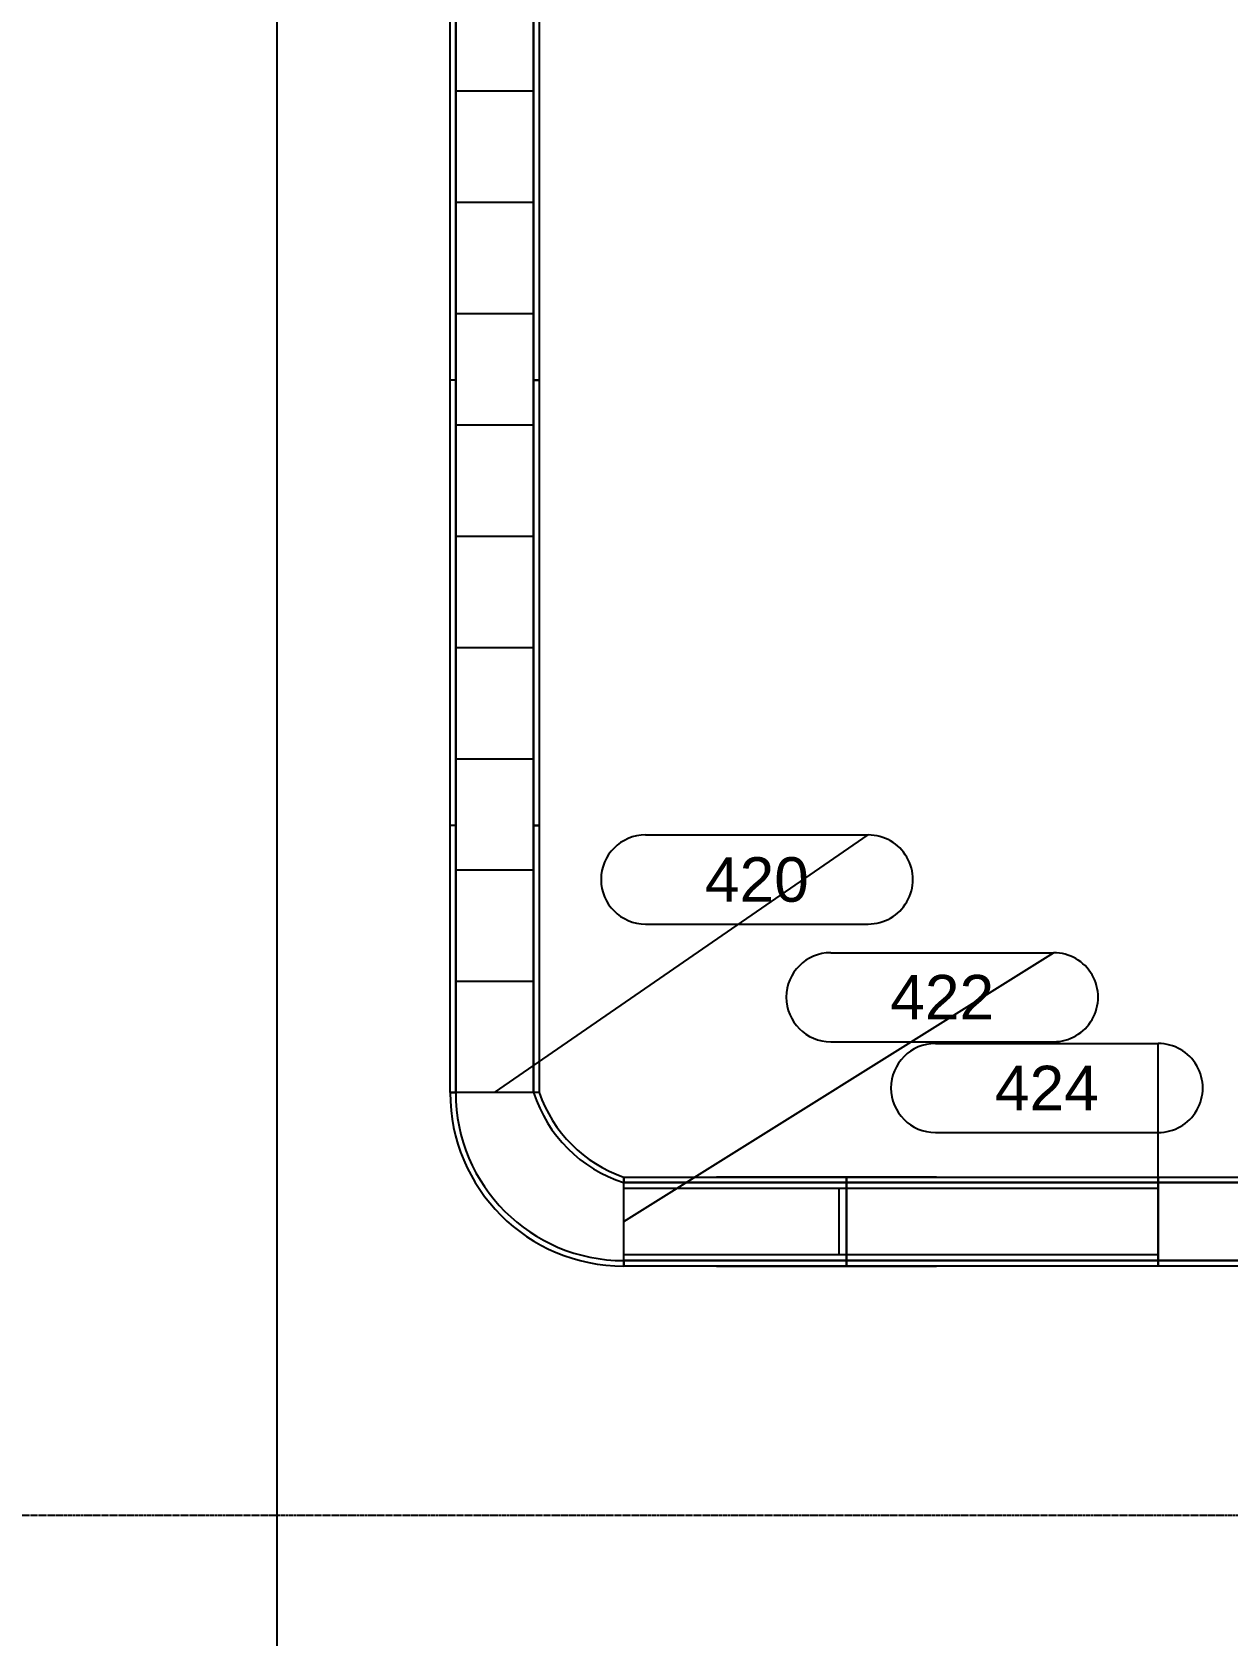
# Model space of a CAD drawing. Header units: inches. Extents: x -21257 to 11444, y 0 to 8704.
# Drawn here: x 870.1 to 1192.2, y 5811 to 6243.2 of the extents above; entities that cross this region are included whole.
import ezdxf
from ezdxf.enums import TextEntityAlignment as Align

# ---------------------------------------------------------------- set-up
doc = ezdxf.new("R2010")
doc.units = ezdxf.units.IN
doc.header["$MEASUREMENT"] = 0
doc.linetypes.add('CENTER2', pattern=[1.125, 0.75, -0.125, 0.125, -0.125])
for name, color, linetype in [('400-CONV-LAYOUT', 1, 'Continuous'), ('400-CONV-NUMBERS', 1, 'Continuous'), ('Bldg_Cline', 8, 'CENTER2'), ('Bldg_Colnum', 8, 'Continuous')]:
    doc.layers.add(name, color=color, linetype=linetype)
doc.styles.get("Standard").update_dxf_attribs({"font": 'helvl.shx'})

# ---------------------------------------------------------------- blocks, each defined once
blk = doc.blocks.new('DCBLOCK')
at = {"linetype": 'Continuous'}
for p, q in [((-0.625, 0), (0, 0)), ((-0.625, -0.25), (0, -0.25))]:
    blk.add_line(p, q, dxfattribs=at)
for centre, start, end in [((-0.625, -0.125), 90, 269.9999), ((0, -0.125), 269.9999, 90)]:
    blk.add_arc(centre, 0.125, start, end)
blk.add_attdef('FORTNAITEM', text='', height=0.125).set_placement((-0.3125, -0.125), align=Align.MIDDLE_CENTER)
at = {"flags": 1}
blk.add_attdef('SERIALNUM', (-0.625, -0.3437), '', height=0.125, dxfattribs=at)
blk = doc.blocks.new('Promise-US15-100330-00-10-003 Bldg Colums')
at = {"layer": 'Bldg_Cline'}
for p, q in [((-295.69, 5328), (72, 5328)), ((72, 5328), (6000, 5328))]:
    blk.add_line(p, q, dxfattribs=at)
at = {"layer": 'Bldg_Colnum'}
blk.add_line((8, 7709.88), (8, 8), dxfattribs=at)

msp = doc.modelspace()

# ---------------------------------------------------------------- linework, layer by layer
at = {"layer": '400-CONV-LAYOUT', "linetype": 'Continuous'}
for p, q in [((984.22, 6227.42, 330), (1005.22, 6227.42, 330)), ((984.22, 6197.42, 330), (1005.22, 6197.42, 330)), ((984.22, 6167.42, 330), (1005.22, 6167.42, 330)), ((984.22, 6149.42, 330), (982.72, 6149.42, 330)), ((984.22, 6149.42, 323.5), (982.72, 6149.42, 323.5)), ((984.22, 6149.42, 330), (984.22, 6149.42, 323.5)), ((1006.72, 6149.42, 330), (1005.22, 6149.42, 330)), ((1005.22, 6149.42, 330), (1005.22, 6149.42, 323.5)), ((1005.22, 6149.42, 323.5), (1006.72, 6149.42, 323.5)), ((984.22, 6137.42, 330), (1005.22, 6137.42, 330)), ((984.22, 6107.42, 330), (1005.22, 6107.42, 330)), ((984.22, 6077.42, 330), (1005.22, 6077.42, 330)), ((984.22, 6047.42, 330), (1005.22, 6047.42, 330)), ((984.22, 6029.42, 323.5), (982.72, 6029.42, 323.5)), ((984.22, 6029.42, 330), (982.72, 6029.42, 330)), ((984.22, 6029.42, 330), (984.22, 6029.42, 323.5)), ((1005.22, 6029.42, 323.5), (1006.72, 6029.42, 323.5)), ((1005.22, 6029.42, 330), (1005.22, 6029.42, 323.5)), ((1006.72, 6029.42, 330), (1005.22, 6029.42, 330)), ((984.22, 6017.42, 330), (1005.22, 6017.42, 330)), ((984.22, 5987.42, 330), (1005.22, 5987.42, 330)), ((984.22, 5957.42, 323.5), (982.72, 5957.42, 323.5)), ((982.72, 5957.42, 330), (984.22, 5957.42, 330)), ((984.22, 5957.42, 330), (984.22, 5957.42, 323.5)), ((1006.72, 5957.42, 323.5), (1005.22, 5957.42, 323.5)), ((1005.22, 5957.42, 323.5), (1005.22, 5957.42, 330)), ((1006.72, 5957.42, 330), (1005.22, 5957.42, 330)), ((1029.47, 5933.17, 323.38), (1029.47, 5934.67, 323.38)), ((1029.47, 5934.67, 330), (1029.47, 5933.17, 330)), ((1089.47, 5933.17, 323.38), (1089.47, 5934.67, 323.38)), ((1089.47, 5934.67, 330), (1089.47, 5933.17, 330)), ((1089.47, 5934.67, 323.37), (1089.47, 5933.17, 323.37)), ((1089.47, 5934.67, 330), (1089.47, 5933.17, 330)), ((1173.47, 5933.17, 323.5), (1173.47, 5934.67, 323.5)), ((1173.47, 5934.67, 330), (1173.47, 5933.17, 330)), ((1173.47, 5934.67, 323.37), (1173.47, 5933.17, 323.37)), ((1173.47, 5934.67, 330), (1173.47, 5933.17, 330)), ((1029.47, 5933.17, 330), (1029.47, 5933.17, 323.38)), ((1089.47, 5933.17, 330), (1089.47, 5933.17, 323.38)), ((1089.47, 5933.17, 323.37), (1089.47, 5933.17, 330)), ((1173.47, 5933.17, 330), (1173.47, 5933.17, 323.5)), ((1173.47, 5933.17, 323.37), (1173.47, 5933.17, 330)), ((1029.47, 5912.17, 323.38), (1029.47, 5910.67, 323.38)), ((1029.47, 5912.17, 330), (1029.47, 5912.17, 323.38)), ((1029.47, 5912.17, 330), (1029.47, 5910.67, 330)), ((1089.47, 5912.17, 323.38), (1089.47, 5910.67, 323.38)), ((1089.47, 5912.17, 330), (1089.47, 5912.17, 323.38)), ((1089.47, 5912.17, 330), (1089.47, 5910.67, 330)), ((1089.47, 5912.17, 323.37), (1089.47, 5910.67, 323.37)), ((1089.47, 5912.17, 330), (1089.47, 5912.17, 323.37)), ((1089.47, 5910.67, 330), (1089.47, 5912.17, 330)), ((1173.47, 5912.17, 323.5), (1173.47, 5910.67, 323.5)), ((1173.47, 5912.17, 330), (1173.47, 5912.17, 323.5)), ((1173.47, 5912.17, 330), (1173.47, 5910.67, 330)), ((1173.47, 5912.17, 323.37), (1173.47, 5910.67, 323.37)), ((1173.47, 5912.17, 330), (1173.47, 5912.17, 323.37)), ((1173.47, 5910.67, 330), (1173.47, 5912.17, 330))]:
    msp.add_line(p, q, dxfattribs=at)
at = {"layer": '400-CONV-LAYOUT'}
for centre, radius, start, end in [((1029.47, 5957.42, 330), 46.75, 180, 270), ((1029.47, 5957.42, 330), 45.25, 180, 270), ((1040.93, 5968.89, 329.5), 37.51, 197.796, 252.2039), ((1041.41, 5969.37, 330), 36.69, 198.9956, 251.0044)]:
    msp.add_arc(centre, radius, start, end, dxfattribs=at)
for points in [[(984.22, 7229.42, 323.5), (984.22, 5957.42, 323.5), (982.72, 5957.42, 323.5), (982.72, 7229.42, 323.5)], [(984.22, 7229.42, 330), (984.22, 5957.42, 330), (982.72, 5957.42, 330), (982.72, 7229.42, 330)], [(1005.22, 7229.42, 330), (1005.22, 5957.42, 330), (984.22, 5957.42, 330), (984.22, 7229.42, 330)], [(984.22, 7229.42, 330), (984.22, 5957.42, 330), (984.22, 5957.42, 323.5), (984.22, 7229.42, 323.5)], [(1005.22, 7229.42, 330), (1005.22, 5957.42, 330), (1005.22, 5957.42, 323.5), (1005.22, 7229.42, 323.5)], [(1006.72, 7229.42, 323.5), (1006.72, 5957.42, 323.5), (1005.22, 5957.42, 323.5), (1005.22, 7229.42, 323.5)], [(1006.72, 7229.42, 330), (1006.72, 5957.42, 330), (1005.22, 5957.42, 330), (1005.22, 7229.42, 330)], [(1029.47, 5934.67, 323.38), (1089.47, 5934.67, 323.37), (1089.47, 5933.17, 323.37), (1029.47, 5933.17, 323.38)], [(1029.47, 5934.67, 330), (1089.47, 5934.67, 330), (1089.47, 5933.17, 330), (1029.47, 5933.17, 330)], [(1075.47, 5934.67, 323.37), (1075.47, 5934.67, 311.05), (1054.47, 5934.67, 323.37), (1075.47, 5934.67, 323.37)], [(1113.72, 5934.67, 323.37), (1113.72, 5934.67, 311.05), (1075.47, 5934.67, 311.05), (1075.47, 5934.67, 323.37)], [(1089.47, 5934.67, 323.38), (1173.47, 5934.67, 323.37), (1173.47, 5933.17, 323.37), (1089.47, 5933.17, 323.38)], [(1089.47, 5934.67, 330), (1173.47, 5934.67, 330), (1173.47, 5933.17, 330), (1089.47, 5933.17, 330)], [(1173.47, 5934.67, 323.5), (1389.47, 5934.67, 323.5), (1389.47, 5933.17, 323.5), (1173.47, 5933.17, 323.5)], [(1173.47, 5934.67, 330), (1389.47, 5934.67, 330), (1389.47, 5933.17, 330), (1173.47, 5933.17, 330)], [(1029.47, 5933.17, 330), (1089.47, 5933.17, 330), (1089.47, 5912.17, 330), (1029.47, 5912.17, 330)], [(1029.47, 5933.17, 330), (1089.47, 5933.17, 330), (1089.47, 5933.17, 323.37), (1029.47, 5933.17, 323.38)], [(1029.47, 5931.67, 330), (1173.47, 5931.67, 330), (1173.47, 5913.67, 330), (1029.47, 5913.67, 330)], [(1029.47, 5931.67, 330), (1087.47, 5931.67, 330), (1087.47, 5913.67, 330), (1029.47, 5913.67, 330)], [(1089.47, 5933.17, 330), (1173.47, 5933.17, 330), (1173.47, 5912.17, 330), (1089.47, 5912.17, 330)], [(1089.47, 5933.17, 330), (1173.47, 5933.17, 330), (1173.47, 5933.17, 323.37), (1089.47, 5933.17, 323.38)], [(1173.47, 5933.17, 330), (1389.47, 5933.17, 330), (1389.47, 5912.17, 330), (1173.47, 5912.17, 330)], [(1173.47, 5933.17, 330), (1389.47, 5933.17, 330), (1389.47, 5933.17, 323.5), (1173.47, 5933.17, 323.5)], [(1029.47, 5912.17, 330), (1089.47, 5912.17, 330), (1089.47, 5912.17, 323.37), (1029.47, 5912.17, 323.38)], [(1029.47, 5912.17, 323.38), (1089.47, 5912.17, 323.37), (1089.47, 5910.67, 323.37), (1029.47, 5910.67, 323.38)], [(1029.47, 5912.17, 330), (1089.47, 5912.17, 330), (1089.47, 5910.67, 330), (1029.47, 5910.67, 330)], [(1075.47, 5910.67, 323.37), (1075.47, 5910.67, 311.05), (1054.47, 5910.67, 323.37), (1075.47, 5910.67, 323.37)], [(1113.72, 5910.67, 323.37), (1113.72, 5910.67, 311.05), (1075.47, 5910.67, 311.05), (1075.47, 5910.67, 323.37)], [(1089.47, 5912.17, 330), (1173.47, 5912.17, 330), (1173.47, 5912.17, 323.37), (1089.47, 5912.17, 323.38)], [(1089.47, 5912.17, 323.38), (1173.47, 5912.17, 323.37), (1173.47, 5910.67, 323.37), (1089.47, 5910.67, 323.38)], [(1089.47, 5912.17, 330), (1173.47, 5912.17, 330), (1173.47, 5910.67, 330), (1089.47, 5910.67, 330)], [(1173.47, 5912.17, 330), (1389.47, 5912.17, 330), (1389.47, 5912.17, 323.5), (1173.47, 5912.17, 323.5)], [(1173.47, 5912.17, 323.5), (1389.47, 5912.17, 323.5), (1389.47, 5910.67, 323.5), (1173.47, 5910.67, 323.5)], [(1173.47, 5912.17, 330), (1389.47, 5912.17, 330), (1389.47, 5910.67, 330), (1173.47, 5910.67, 330)]]:
    msp.add_3dface(points, dxfattribs=at)
at = {"layer": '400-CONV-LAYOUT', "invisible_edges": 15}
for points in [[(981.45, 5944.41, 330), (979.72, 5957.42, 330), (981.22, 5957.42, 330), (982.9, 5944.8, 330)], [(981.41, 5944.55, 324), (979.72, 5957.42, 324), (981.22, 5957.42, 324), (982.86, 5944.94, 324)], [(1008.96, 5951.86, 330), (1008.22, 5957.42, 330), (981.22, 5957.42, 330), (982.9, 5944.8, 330)], [(1010.41, 5952.26, 330), (1009.72, 5957.42, 330), (1008.22, 5957.42, 330), (1008.96, 5951.86, 330)], [(1010.39, 5952.31, 324), (1009.72, 5957.42, 324), (1008.22, 5957.42, 324), (1008.94, 5951.92, 324)], [(1011.13, 5946.69, 330), (1008.96, 5951.86, 330), (982.9, 5944.8, 330), (987.82, 5933.06, 330)], [(1011.13, 5946.69, 330), (1008.96, 5951.86, 330), (982.9, 5944.8, 330), (987.82, 5933.06, 330)], [(1011.13, 5946.69, 330), (1008.96, 5951.86, 330), (982.9, 5944.8, 330), (987.82, 5933.06, 330)], [(1011.13, 5946.69, 330), (1008.96, 5951.86, 330), (982.9, 5944.8, 330), (987.82, 5933.06, 330)], [(1011.13, 5946.69, 330), (1008.96, 5951.86, 330), (982.9, 5944.8, 330), (987.82, 5933.06, 330)], [(1012.36, 5947.55, 324), (1010.39, 5952.31, 324), (1008.94, 5951.92, 324), (1011.06, 5946.8, 324)], [(1012.36, 5947.55, 324), (1010.39, 5952.31, 324), (1008.94, 5951.92, 324), (1011.06, 5946.8, 324)], [(1012.36, 5947.55, 324), (1010.39, 5952.31, 324), (1008.94, 5951.92, 324), (1011.06, 5946.8, 324)], [(1012.36, 5947.55, 324), (1010.39, 5952.31, 324), (1008.94, 5951.92, 324), (1011.06, 5946.8, 324)], [(1012.36, 5947.55, 324), (1010.39, 5952.31, 324), (1008.94, 5951.92, 324), (1011.06, 5946.8, 324)], [(1012.42, 5947.45, 330), (1010.41, 5952.26, 330), (1008.96, 5951.86, 330), (1011.13, 5946.69, 330)], [(1012.42, 5947.45, 330), (1010.41, 5952.26, 330), (1008.96, 5951.86, 330), (1011.13, 5946.69, 330)], [(1012.42, 5947.45, 330), (1010.41, 5952.26, 330), (1008.96, 5951.86, 330), (1011.13, 5946.69, 330)], [(1012.42, 5947.45, 330), (1010.41, 5952.26, 330), (1008.96, 5951.86, 330), (1011.13, 5946.69, 330)], [(1012.42, 5947.45, 330), (1010.41, 5952.26, 330), (1008.96, 5951.86, 330), (1011.13, 5946.69, 330)], [(1015.5, 5943.46, 324), (1012.36, 5947.55, 324), (1011.06, 5946.8, 324), (1014.44, 5942.4, 324)], [(1015.5, 5943.46, 324), (1012.36, 5947.55, 324), (1011.06, 5946.8, 324), (1014.44, 5942.4, 324)], [(1015.5, 5943.46, 324), (1012.36, 5947.55, 324), (1011.06, 5946.8, 324), (1014.44, 5942.4, 324)], [(1015.5, 5943.46, 324), (1012.36, 5947.55, 324), (1011.06, 5946.8, 324), (1014.44, 5942.4, 324)], [(1015.5, 5943.46, 324), (1012.36, 5947.55, 324), (1011.06, 5946.8, 324), (1014.44, 5942.4, 324)], [(1015.62, 5943.34, 330), (1012.42, 5947.45, 330), (1011.13, 5946.69, 330), (1014.57, 5942.27, 330)], [(1015.62, 5943.34, 330), (1012.42, 5947.45, 330), (1011.13, 5946.69, 330), (1014.57, 5942.27, 330)], [(1015.62, 5943.34, 330), (1012.42, 5947.45, 330), (1011.13, 5946.69, 330), (1014.57, 5942.27, 330)], [(1015.62, 5943.34, 330), (1012.42, 5947.45, 330), (1011.13, 5946.69, 330), (1014.57, 5942.27, 330)], [(1015.62, 5943.34, 330), (1012.42, 5947.45, 330), (1011.13, 5946.69, 330), (1014.57, 5942.27, 330)], [(986.38, 5932.55, 324), (981.41, 5944.55, 324), (982.86, 5944.94, 324), (987.68, 5933.3, 324)], [(986.38, 5932.55, 324), (981.41, 5944.55, 324), (982.86, 5944.94, 324), (987.68, 5933.3, 324)], [(986.38, 5932.55, 324), (981.41, 5944.55, 324), (982.86, 5944.94, 324), (987.68, 5933.3, 324)], [(986.38, 5932.55, 324), (981.41, 5944.55, 324), (982.86, 5944.94, 324), (987.68, 5933.3, 324)], [(986.38, 5932.55, 324), (981.41, 5944.55, 324), (982.86, 5944.94, 324), (987.68, 5933.3, 324)], [(986.53, 5932.3, 330), (981.45, 5944.41, 330), (982.9, 5944.8, 330), (987.82, 5933.06, 330)], [(986.53, 5932.3, 330), (981.45, 5944.41, 330), (982.9, 5944.8, 330), (987.82, 5933.06, 330)], [(986.53, 5932.3, 330), (981.45, 5944.41, 330), (982.9, 5944.8, 330), (987.82, 5933.06, 330)], [(986.53, 5932.3, 330), (981.45, 5944.41, 330), (982.9, 5944.8, 330), (987.82, 5933.06, 330)], [(986.53, 5932.3, 330), (981.45, 5944.41, 330), (982.9, 5944.8, 330), (987.82, 5933.06, 330)], [(1014.57, 5942.27, 330), (1011.13, 5946.69, 330), (987.82, 5933.06, 330), (995.65, 5923.01, 330)], [(1014.57, 5942.27, 330), (1011.13, 5946.69, 330), (987.82, 5933.06, 330), (995.65, 5923.01, 330)], [(1014.57, 5942.27, 330), (1011.13, 5946.69, 330), (987.82, 5933.06, 330), (995.65, 5923.01, 330)], [(1014.57, 5942.27, 330), (1011.13, 5946.69, 330), (987.82, 5933.06, 330), (995.65, 5923.01, 330)], [(1014.57, 5942.27, 330), (1011.13, 5946.69, 330), (987.82, 5933.06, 330), (995.65, 5923.01, 330)], [(1019.59, 5940.32, 324), (1015.5, 5943.46, 324), (1014.44, 5942.4, 324), (1018.84, 5939.02, 324)], [(1019.59, 5940.32, 324), (1015.5, 5943.46, 324), (1014.44, 5942.4, 324), (1018.84, 5939.02, 324)], [(1019.59, 5940.32, 324), (1015.5, 5943.46, 324), (1014.44, 5942.4, 324), (1018.84, 5939.02, 324)], [(1019.59, 5940.32, 324), (1015.5, 5943.46, 324), (1014.44, 5942.4, 324), (1018.84, 5939.02, 324)], [(1019.59, 5940.32, 324), (1015.5, 5943.46, 324), (1014.44, 5942.4, 324), (1018.84, 5939.02, 324)], [(1019.79, 5940.21, 330), (1015.62, 5943.34, 330), (1014.57, 5942.27, 330), (1019.06, 5938.9, 330)], [(1019.79, 5940.21, 330), (1015.62, 5943.34, 330), (1014.57, 5942.27, 330), (1019.06, 5938.9, 330)], [(1019.79, 5940.21, 330), (1015.62, 5943.34, 330), (1014.57, 5942.27, 330), (1019.06, 5938.9, 330)], [(1019.79, 5940.21, 330), (1015.62, 5943.34, 330), (1014.57, 5942.27, 330), (1019.06, 5938.9, 330)], [(1019.79, 5940.21, 330), (1015.62, 5943.34, 330), (1014.57, 5942.27, 330), (1019.06, 5938.9, 330)], [(1019.06, 5938.9, 330), (1014.57, 5942.27, 330), (995.65, 5923.01, 330), (1005.83, 5915.36, 330)], [(1019.06, 5938.9, 330), (1014.57, 5942.27, 330), (995.65, 5923.01, 330), (1005.83, 5915.36, 330)], [(1019.06, 5938.9, 330), (1014.57, 5942.27, 330), (995.65, 5923.01, 330), (1005.83, 5915.36, 330)], [(1019.06, 5938.9, 330), (1014.57, 5942.27, 330), (995.65, 5923.01, 330), (1005.83, 5915.36, 330)], [(1019.06, 5938.9, 330), (1014.57, 5942.27, 330), (995.65, 5923.01, 330), (1005.83, 5915.36, 330)], [(1024.27, 5936.82, 330), (1019.06, 5938.9, 330), (1005.83, 5915.36, 330), (1017.66, 5910.64, 330)], [(1024.27, 5936.82, 330), (1019.06, 5938.9, 330), (1005.83, 5915.36, 330), (1017.66, 5910.64, 330)], [(1024.27, 5936.82, 330), (1019.06, 5938.9, 330), (1005.83, 5915.36, 330), (1017.66, 5910.64, 330)], [(1024.27, 5936.82, 330), (1019.06, 5938.9, 330), (1005.83, 5915.36, 330), (1017.66, 5910.64, 330)], [(1024.27, 5936.82, 330), (1019.06, 5938.9, 330), (1005.83, 5915.36, 330), (1017.66, 5910.64, 330)], [(1024.35, 5938.35, 324), (1019.59, 5940.32, 324), (1018.84, 5939.02, 324), (1023.96, 5936.9, 324)], [(1024.35, 5938.35, 324), (1019.59, 5940.32, 324), (1018.84, 5939.02, 324), (1023.96, 5936.9, 324)], [(1024.35, 5938.35, 324), (1019.59, 5940.32, 324), (1018.84, 5939.02, 324), (1023.96, 5936.9, 324)], [(1024.35, 5938.35, 324), (1019.59, 5940.32, 324), (1018.84, 5939.02, 324), (1023.96, 5936.9, 324)], [(1024.35, 5938.35, 324), (1019.59, 5940.32, 324), (1018.84, 5939.02, 324), (1023.96, 5936.9, 324)], [(1024.63, 5938.27, 330), (1019.79, 5940.21, 330), (1019.06, 5938.9, 330), (1024.27, 5936.82, 330)], [(1024.63, 5938.27, 330), (1019.79, 5940.21, 330), (1019.06, 5938.9, 330), (1024.27, 5936.82, 330)], [(1024.63, 5938.27, 330), (1019.79, 5940.21, 330), (1019.06, 5938.9, 330), (1024.27, 5936.82, 330)], [(1024.63, 5938.27, 330), (1019.79, 5940.21, 330), (1019.06, 5938.9, 330), (1024.27, 5936.82, 330)], [(1024.63, 5938.27, 330), (1019.79, 5940.21, 330), (1019.06, 5938.9, 330), (1024.27, 5936.82, 330)], [(1029.84, 5936.18, 330), (1024.27, 5936.82, 330), (1017.66, 5910.64, 330), (1030.31, 5909.18, 330)], [(1029.84, 5936.18, 330), (1024.27, 5936.82, 330), (1017.66, 5910.64, 330), (1030.31, 5909.18, 330)], [(1029.84, 5936.18, 330), (1024.27, 5936.82, 330), (1017.66, 5910.64, 330), (1030.31, 5909.18, 330)], [(1029.84, 5936.18, 330), (1024.27, 5936.82, 330), (1017.66, 5910.64, 330), (1030.31, 5909.18, 330)], [(1029.84, 5936.18, 330), (1024.27, 5936.82, 330), (1017.66, 5910.64, 330), (1030.31, 5909.18, 330)], [(1029.46, 5937.67, 324), (1024.35, 5938.35, 324), (1023.96, 5936.9, 324), (1029.46, 5936.17, 324)], [(1029.46, 5937.67, 324), (1024.35, 5938.35, 324), (1023.96, 5936.9, 324), (1029.46, 5936.17, 324)], [(1029.46, 5937.67, 324), (1024.35, 5938.35, 324), (1023.96, 5936.9, 324), (1029.46, 5936.17, 324)], [(1029.46, 5937.67, 324), (1024.35, 5938.35, 324), (1023.96, 5936.9, 324), (1029.46, 5936.17, 324)], [(1029.46, 5937.67, 324), (1024.35, 5938.35, 324), (1023.96, 5936.9, 324), (1029.46, 5936.17, 324)], [(1029.81, 5937.68, 330), (1024.63, 5938.27, 330), (1024.27, 5936.82, 330), (1029.84, 5936.18, 330)], [(1029.81, 5937.68, 330), (1024.63, 5938.27, 330), (1024.27, 5936.82, 330), (1029.84, 5936.18, 330)], [(1029.81, 5937.68, 330), (1024.63, 5938.27, 330), (1024.27, 5936.82, 330), (1029.84, 5936.18, 330)], [(1029.81, 5937.68, 330), (1024.63, 5938.27, 330), (1024.27, 5936.82, 330), (1029.84, 5936.18, 330)], [(1029.81, 5937.68, 330), (1024.63, 5938.27, 330), (1024.27, 5936.82, 330), (1029.84, 5936.18, 330)], [(994.29, 5922.25, 324), (986.38, 5932.55, 324), (987.68, 5933.3, 324), (995.35, 5923.31, 324)], [(994.29, 5922.25, 324), (986.38, 5932.55, 324), (987.68, 5933.3, 324), (995.35, 5923.31, 324)], [(994.29, 5922.25, 324), (986.38, 5932.55, 324), (987.68, 5933.3, 324), (995.35, 5923.31, 324)], [(994.29, 5922.25, 324), (986.38, 5932.55, 324), (987.68, 5933.3, 324), (995.35, 5923.31, 324)], [(994.29, 5922.25, 324), (986.38, 5932.55, 324), (987.68, 5933.3, 324), (995.35, 5923.31, 324)], [(994.6, 5921.94, 330), (986.53, 5932.3, 330), (987.82, 5933.06, 330), (995.65, 5923.01, 330)], [(994.6, 5921.94, 330), (986.53, 5932.3, 330), (987.82, 5933.06, 330), (995.65, 5923.01, 330)], [(994.6, 5921.94, 330), (986.53, 5932.3, 330), (987.82, 5933.06, 330), (995.65, 5923.01, 330)], [(994.6, 5921.94, 330), (986.53, 5932.3, 330), (987.82, 5933.06, 330), (995.65, 5923.01, 330)], [(994.6, 5921.94, 330), (986.53, 5932.3, 330), (987.82, 5933.06, 330), (995.65, 5923.01, 330)], [(1004.59, 5914.34, 324), (994.29, 5922.25, 324), (995.35, 5923.31, 324), (1005.34, 5915.64, 324)], [(1004.59, 5914.34, 324), (994.29, 5922.25, 324), (995.35, 5923.31, 324), (1005.34, 5915.64, 324)], [(1004.59, 5914.34, 324), (994.29, 5922.25, 324), (995.35, 5923.31, 324), (1005.34, 5915.64, 324)], [(1004.59, 5914.34, 324), (994.29, 5922.25, 324), (995.35, 5923.31, 324), (1005.34, 5915.64, 324)], [(1004.59, 5914.34, 324), (994.29, 5922.25, 324), (995.35, 5923.31, 324), (1005.34, 5915.64, 324)], [(1005.1, 5914.05, 330), (994.6, 5921.94, 330), (995.65, 5923.01, 330), (1005.83, 5915.36, 330)], [(1005.1, 5914.05, 330), (994.6, 5921.94, 330), (995.65, 5923.01, 330), (1005.83, 5915.36, 330)], [(1005.1, 5914.05, 330), (994.6, 5921.94, 330), (995.65, 5923.01, 330), (1005.83, 5915.36, 330)], [(1005.1, 5914.05, 330), (994.6, 5921.94, 330), (995.65, 5923.01, 330), (1005.83, 5915.36, 330)], [(1005.1, 5914.05, 330), (994.6, 5921.94, 330), (995.65, 5923.01, 330), (1005.83, 5915.36, 330)], [(1016.58, 5909.37, 324), (1004.59, 5914.34, 324), (1005.34, 5915.64, 324), (1016.97, 5910.82, 324)], [(1016.58, 5909.37, 324), (1004.59, 5914.34, 324), (1005.34, 5915.64, 324), (1016.97, 5910.82, 324)], [(1016.58, 5909.37, 324), (1004.59, 5914.34, 324), (1005.34, 5915.64, 324), (1016.97, 5910.82, 324)], [(1016.58, 5909.37, 324), (1004.59, 5914.34, 324), (1005.34, 5915.64, 324), (1016.97, 5910.82, 324)], [(1016.58, 5909.37, 324), (1004.59, 5914.34, 324), (1005.34, 5915.64, 324), (1016.97, 5910.82, 324)], [(1017.29, 5909.19, 330), (1005.1, 5914.05, 330), (1005.83, 5915.36, 330), (1017.66, 5910.64, 330)], [(1017.29, 5909.19, 330), (1005.1, 5914.05, 330), (1005.83, 5915.36, 330), (1017.66, 5910.64, 330)], [(1017.29, 5909.19, 330), (1005.1, 5914.05, 330), (1005.83, 5915.36, 330), (1017.66, 5910.64, 330)], [(1017.29, 5909.19, 330), (1005.1, 5914.05, 330), (1005.83, 5915.36, 330), (1017.66, 5910.64, 330)], [(1017.29, 5909.19, 330), (1005.1, 5914.05, 330), (1005.83, 5915.36, 330), (1017.66, 5910.64, 330)], [(1029.46, 5907.67, 324), (1016.58, 5909.37, 324), (1016.97, 5910.82, 324), (1029.46, 5909.17, 324)], [(1029.46, 5907.67, 324), (1016.58, 5909.37, 324), (1016.97, 5910.82, 324), (1029.46, 5909.17, 324)], [(1029.46, 5907.67, 324), (1016.58, 5909.37, 324), (1016.97, 5910.82, 324), (1029.46, 5909.17, 324)], [(1029.46, 5907.67, 324), (1016.58, 5909.37, 324), (1016.97, 5910.82, 324), (1029.46, 5909.17, 324)], [(1029.46, 5907.67, 324), (1016.58, 5909.37, 324), (1016.97, 5910.82, 324), (1029.46, 5909.17, 324)], [(1030.34, 5907.68, 330), (1017.29, 5909.19, 330), (1017.66, 5910.64, 330), (1030.31, 5909.18, 330)], [(1030.34, 5907.68, 330), (1017.29, 5909.19, 330), (1017.66, 5910.64, 330), (1030.31, 5909.18, 330)], [(1030.34, 5907.68, 330), (1017.29, 5909.19, 330), (1017.66, 5910.64, 330), (1030.31, 5909.18, 330)], [(1030.34, 5907.68, 330), (1017.29, 5909.19, 330), (1017.66, 5910.64, 330), (1030.31, 5909.18, 330)], [(1030.34, 5907.68, 330), (1017.29, 5909.19, 330), (1017.66, 5910.64, 330), (1030.31, 5909.18, 330)]]:
    msp.add_3dface(points, dxfattribs=at)
at = {"layer": '400-CONV-NUMBERS', "linetype": 'Continuous'}
for p, q in [((994.72, 5957.42, 330), (1095.37, 6026.86, 360)), ((1029.47, 5922.67, 330), (1145.28, 5995.14, 360)), ((1173.47, 5922.67, 330), (1173.47, 5970.67, 360))]:
    msp.add_line(p, q, dxfattribs=at)

# ---------------------------------------------------------------- block references
msp.add_blockref('Promise-US15-100330-00-10-003 Bldg Colums', (928.05, 515.51))
at = {"layer": '400-CONV-NUMBERS', "xscale": 96, "yscale": 96, "zscale": 96}
for p, values in [((1095.37, 6026.86, 360), {'FORTNAITEM': '420'}), ((1145.28, 5995.14, 360), {'FORTNAITEM': '422'}), ((1173.47, 5970.67, 360), {'FORTNAITEM': '424'})]:
    msp.add_blockref('DCBLOCK', p, dxfattribs=at).add_auto_attribs(values)

doc.saveas('drawing.dxf')
